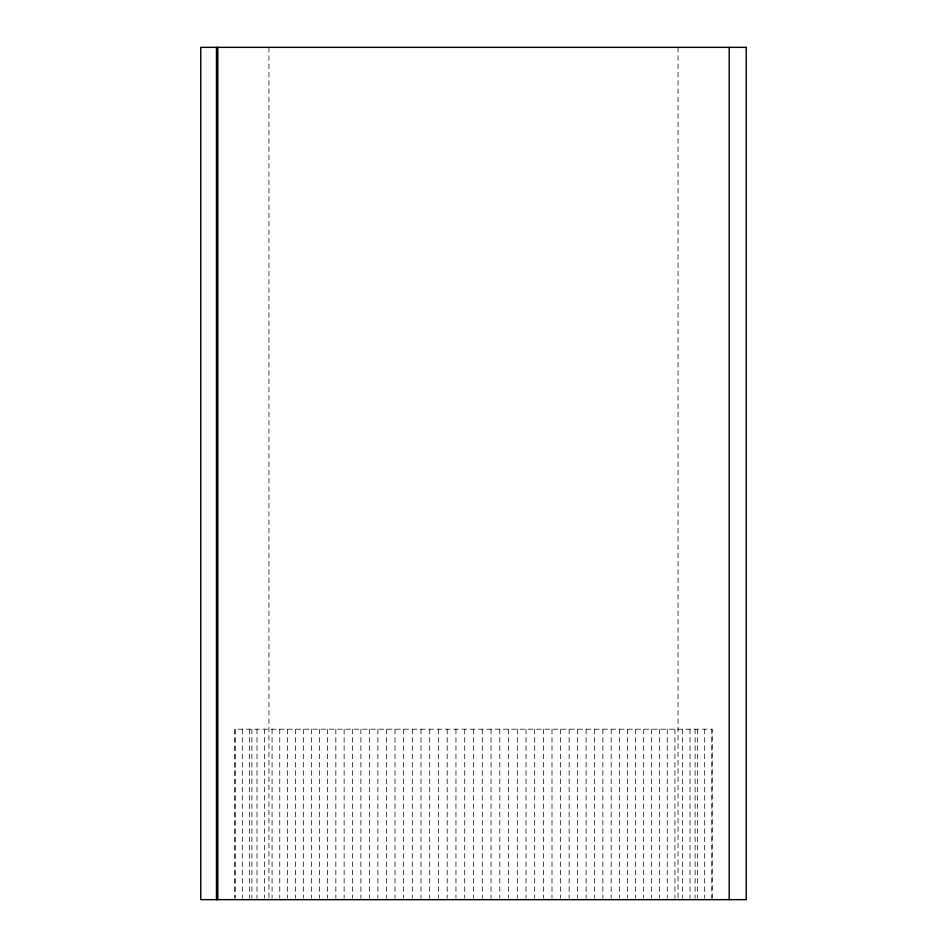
<?xml version="1.0" encoding="UTF-8"?>
<svg xmlns="http://www.w3.org/2000/svg" width="947" height="947" viewBox="0 0 947 947"><rect width="100%" height="100%" fill="white"/><g stroke="black" fill="none" stroke-linecap="round" stroke-linejoin="round"><path stroke-width="0.71" stroke-dasharray="4.74 3.55" d="M712.144 898.182L712.144 729.19L234.856 729.19L234.856 898.182M711.884 729.19L711.884 898.182M704.698 729.19L704.698 898.182M697.406 729.19L697.406 898.182M695.098 729.19L695.098 898.182M690.008 729.19L690.008 898.182M682.515 729.19L682.515 898.182M678.052 47.35L678.052 898.17M674.927 729.19L674.927 898.182M667.244 729.19L667.244 898.182M659.467 729.19L659.467 898.182M651.607 729.19L651.607 898.182M643.676 729.19L643.676 898.182M635.65 729.19L635.65 898.182M627.565 729.19L627.565 898.182M619.397 729.19L619.397 898.182M611.17 729.19L611.17 898.182M602.872 729.19L602.872 898.182M594.515 729.19L594.515 898.182M586.11 729.19L586.11 898.182M577.646 729.19L577.646 898.182M569.135 729.19L569.135 898.182M560.577 729.19L560.577 898.182M551.994 729.19L551.994 898.182M543.353 729.19L543.353 898.182M534.7 729.19L534.7 898.182M526.011 729.19L526.011 898.182M517.299 729.19L517.299 898.182M508.563 729.19L508.563 898.182M499.803 729.19L499.803 898.182M491.043 729.19L491.043 898.182M482.272 729.19L482.272 898.182M473.5 729.19L473.5 898.182M464.728 729.19L464.728 898.182M455.957 729.19L455.957 898.182M447.197 729.19L447.197 898.182M438.437 729.19L438.437 898.182M429.713 729.19L429.713 898.182M420.989 729.19L420.989 898.182M412.3 729.19L412.3 898.182M403.647 729.19L403.647 898.182M395.017 729.19L395.017 898.182M386.423 729.19L386.423 898.182M377.865 729.19L377.865 898.182M369.354 729.19L369.354 898.182M360.89 729.19L360.89 898.182M352.485 729.19L352.485 898.182M344.128 729.19L344.128 898.182M335.842 729.19L335.842 898.182M327.603 729.19L327.603 898.182M319.447 729.19L319.447 898.182M311.35 729.19L311.35 898.182M303.324 729.19L303.324 898.182M295.393 729.19L295.393 898.182M287.533 729.19L287.533 898.182M279.756 729.19L279.756 898.182M272.073 729.19L272.073 898.182M268.948 47.35L268.948 898.17M264.485 729.19L264.485 898.182M256.992 729.19L256.992 898.182M251.902 729.19L251.902 898.182M249.594 729.19L249.594 898.182M242.302 729.19L242.302 898.182M235.116 729.19L235.116 898.182"/><path stroke-width="1.42" d="M729.19 47.35L729.19 899.65M217.81 47.35L217.81 899.65M216.472 47.35L216.472 899.65M746.236 47.35L200.764 47.35L200.764 899.65L746.236 899.65L746.236 47.35"/></g></svg>
